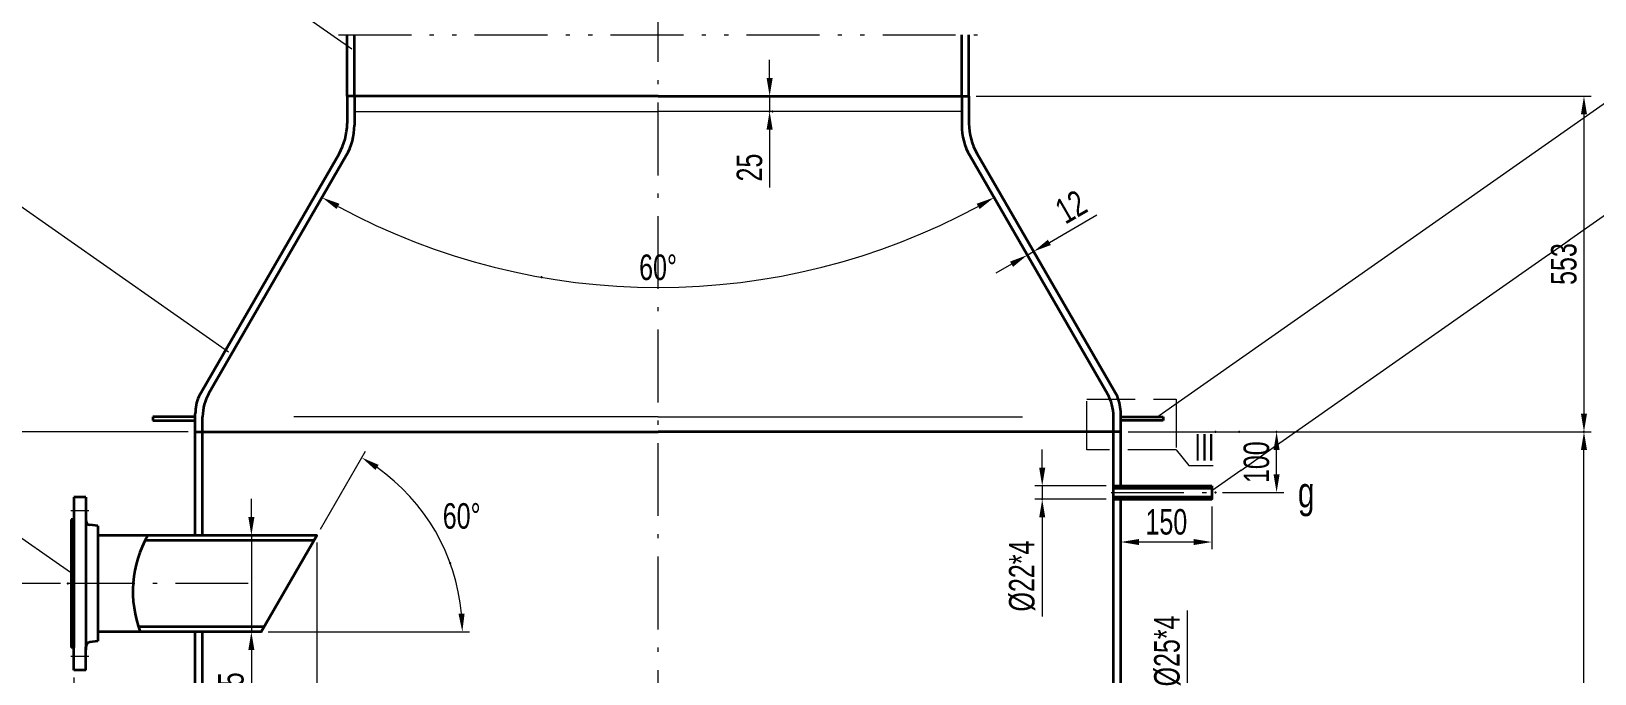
# Model space of a CAD drawing. Header units: millimetres. Extents: x 3739 to 16354, y -2005 to 15830.
# Drawn here: x 5807 to 8381, y 4074 to 5133 of the extents above; entities that cross this region are included whole.
import ezdxf

# ---------------------------------------------------------------- set-up
doc = ezdxf.new("R2010")
doc.units = ezdxf.units.MM
doc.header["$LTSCALE"] = 10
for name, pattern in [('ACAD_ISO02W100', [11, 8, -3]), ('ACAD_ISO10W100', [18.7, 12, -3, 0.7, -3]), ('ACAD_ISO12W100', [22.4, 12, -3, 0.7, -3, 0.7, -3])]:
    doc.linetypes.add(name, pattern=pattern)
for name, color, linetype, lineweight in [('中心线', 1, 'ACAD_ISO10W100', 18), ('双点划线', 3, 'ACAD_ISO12W100', 18), ('实线层', 2, 'Continuous', 35), ('文本', 7, 'Continuous', 18), ('标注', 7, 'Continuous', 18), ('虚线', 6, 'ACAD_ISO02W100', 18)]:
    doc.layers.add(name, color=color, linetype=linetype, lineweight=lineweight)
doc.styles.add('HGCAD', font='HGCAD.SHX', dxfattribs={"width": 0.75, "bigfont": 'HZTXT.SHX'})
doc.dimstyles.new('HGCAD$0', dxfattribs={"dimtxt": 3.5, "dimasz": 2.5, "dimexe": 1, "dimexo": 1, "dimgap": 1, "dimtad": 1, "dimdec": 1, "dimdsep": 46, "dimtxsty": 'HGCAD', "dimcen": 0, "dimclrd": 130, "dimclre": 130, "dimclrt": 3, "dimadec": 1, "dimazin": 0, "dimtfac": 0.714286, "dimtmove": 0, "dimatfit": 1, "dimfxl": 0, "dimtzin": 0, "dimlwd": -1, "dimlwe": -1, "dimarcsym": 0})
doc.dimstyles.new('HGCAD$2', dxfattribs={"dimtxt": 3.5, "dimasz": 2.5, "dimexe": 1, "dimexo": 1, "dimgap": 1, "dimtad": 2, "dimtih": 1, "dimdec": 1, "dimdsep": 46, "dimtxsty": 'HGCAD', "dimcen": 0, "dimclrd": 130, "dimclre": 130, "dimclrt": 3, "dimadec": 0, "dimazin": 0, "dimtfac": 0.714286, "dimtmove": 0, "dimatfit": 1, "dimfxl": 0, "dimtzin": 0, "dimlwd": -1, "dimlwe": -1, "dimarcsym": 0})

# ---------------------------------------------------------------- blocks, each defined once
blk = doc.blocks.new('*D10')
at = {"color": 0, "ltscale": 15}
for p in [(7027.2, 5025.9), (7022.4, 5000.9), (7027.2, 5000.9)]:
    blk.add_point(p, dxfattribs=at)
at = {"layer": '标注', "color": 130, "ltscale": 15}
for p, q in [((7022.4, 5055.9), (7022.4, 5085.9)), ((7015.2, 5025.9), (7010.4, 5025.9)), ((7022.4, 5025.9), (7022.4, 5000.9)), ((7015.2, 5000.9), (7010.4, 5000.9)), ((7022.4, 4970.9), (7022.4, 4875.7))]:
    blk.add_line(p, q, dxfattribs=at)
for points in [[(7017.4, 5055.9), (7027.4, 5055.9), (7022.4, 5025.9)], [(7017.4, 4970.9), (7027.4, 4970.9), (7022.4, 5000.9)]]:
    blk.add_solid(points, dxfattribs=at)
at = {"layer": '标注', "color": 3, "ltscale": 15, "insert": (6989.4, 4908.3), "char_height": 42, "attachment_point": 5, "rotation": 90, "style": 'HGCAD', "bg_fill": 3, "box_fill_scale": 1.1, "bg_fill_color": 256, "bg_fill_true_color": 13158600, "bg_fill_transparency": 3027}
blk.add_mtext('25', dxfattribs=at)
blk = doc.blocks.new('*D7')
at = {"color": 0, "ltscale": 15}
for p in [(7446.7, 4764.1), (7457.1, 4770.1), (7457.1, 4770.1)]:
    blk.add_point(p, dxfattribs=at)
at = {"layer": '标注', "color": 130, "ltscale": 15}
for p, q in [((7483.1, 4785.1), (7561.3, 4830.2)), ((7446.7, 4764.1), (7457.1, 4770.1)), ((7420.8, 4749.1), (7394.8, 4734.1))]:
    blk.add_line(p, q, dxfattribs=at)
for points in [[(7480.6, 4789.4), (7485.6, 4780.7), (7457.1, 4770.1)], [(7418.3, 4753.4), (7423.3, 4744.7), (7446.7, 4764.1)]]:
    blk.add_solid(points, dxfattribs=at)
at = {"layer": '标注', "color": 3, "ltscale": 15, "insert": (7518.7, 4843.7), "char_height": 42, "attachment_point": 5, "rotation": 30, "style": 'HGCAD', "bg_fill": 3, "box_fill_scale": 1.1, "bg_fill_color": 256, "bg_fill_true_color": 13158600, "bg_fill_transparency": 3822}
blk.add_mtext('12', dxfattribs=at)
blk = doc.blocks.new('*D8')
at = {"color": 0, "ltscale": 15}
for p in [(7350.7, 5025.9), (7600.7, 4472.9), (8363.4, 4472.9)]:
    blk.add_point(p, dxfattribs=at)
at = {"layer": '标注', "color": 130, "ltscale": 15}
for p, q in [((7362.7, 5025.9), (8375.4, 5025.9)), ((8363.4, 4995.9), (8363.4, 4502.9)), ((7612.7, 4472.9), (8375.4, 4472.9))]:
    blk.add_line(p, q, dxfattribs=at)
for points in [[(8358.4, 4995.9), (8368.4, 4995.9), (8363.4, 5025.9)], [(8358.4, 4502.9), (8368.4, 4502.9), (8363.4, 4472.9)]]:
    blk.add_solid(points, dxfattribs=at)
at = {"layer": '标注', "color": 3, "ltscale": 15, "insert": (8330.4, 4749.4), "char_height": 42, "attachment_point": 5, "rotation": 90, "style": 'HGCAD', "bg_fill": 3, "box_fill_scale": 1.1, "bg_fill_color": 256, "bg_fill_true_color": 13158600, "bg_fill_transparency": 3867}
blk.add_mtext('553', dxfattribs=at)
blk = doc.blocks.new('*D9')
at = {"color": 0, "ltscale": 15}
for p in [(6325.3, 4928), (7352.1, 4928), (6646.6, 4727.6), (6098.6, 4535.3), (7578.8, 4535.3)]:
    blk.add_point(p, dxfattribs=at)
at = {"layer": '标注', "color": 130, "ltscale": 15}
blk.add_arc((6838.7, 5817.2), 1106.4, 241.5536, 298.4464, dxfattribs=at)
for points in [[(6309.2, 4840), (6314.1, 4848.7), (6285.5, 4859)], [(7363.3, 4848.7), (7368.2, 4840), (7391.9, 4859)]]:
    blk.add_solid(points, dxfattribs=at)
at = {"layer": '标注', "color": 3, "ltscale": 15, "insert": (6838.7, 4743.8), "char_height": 42, "attachment_point": 5, "style": 'HGCAD', "bg_fill": 3, "box_fill_scale": 1.1, "bg_fill_color": 256, "bg_fill_true_color": 13158600, "bg_fill_transparency": 677}
blk.add_mtext('60%%D', dxfattribs=at)
blk = doc.blocks.new('*D65')
at = {"color": 0, "ltscale": 15}
for p in [(7710.3, 3985.4), (7710.9, 3985.4), (7710.9, 3960.4)]:
    blk.add_point(p, dxfattribs=at)
at = {"layer": '标注', "color": 130, "ltscale": 15}
for p, q in [((7710.3, 4015.4), (7710.3, 4178.4)), ((7698.9, 3985.4), (7698.3, 3985.4)), ((7710.3, 3960.4), (7710.3, 3985.4)), ((7698.9, 3960.4), (7698.3, 3960.4)), ((7710.3, 3930.4), (7710.3, 3900.4))]:
    blk.add_line(p, q, dxfattribs=at)
for points in [[(7705.3, 4015.4), (7715.3, 4015.4), (7710.3, 3985.4)], [(7705.3, 3930.4), (7715.3, 3930.4), (7710.3, 3960.4)]]:
    blk.add_solid(points, dxfattribs=at)
at = {"layer": '标注', "color": 3, "ltscale": 15, "insert": (7677.3, 4111.9), "char_height": 42, "attachment_point": 5, "rotation": 90, "style": 'HGCAD', "bg_fill": 3, "box_fill_scale": 1.1, "bg_fill_color": 256, "bg_fill_true_color": 13158600, "bg_fill_transparency": 3177}
blk.add_mtext('%%C25*4', dxfattribs=at)
blk = doc.blocks.new('*D72')
at = {"color": 0, "ltscale": 15}
for p in [(7795.4, 4472.9), (8363.4, 4472.9), (8148.3, 2772.9)]:
    blk.add_point(p, dxfattribs=at)
at = {"layer": '标注', "color": 130, "ltscale": 15}
for p, q in [((7807.4, 4472.9), (8375.4, 4472.9)), ((8363.4, 2802.9), (8363.4, 4442.9)), ((8160.3, 2772.9), (8375.4, 2772.9))]:
    blk.add_line(p, q, dxfattribs=at)
for points in [[(8358.4, 4442.9), (8368.4, 4442.9), (8363.4, 4472.9)], [(8358.4, 2802.9), (8368.4, 2802.9), (8363.4, 2772.9)]]:
    blk.add_solid(points, dxfattribs=at)
at = {"layer": '标注', "color": 3, "ltscale": 15, "insert": (8330.4, 3622.9), "char_height": 42, "attachment_point": 5, "rotation": 90, "style": 'HGCAD', "bg_fill": 3, "box_fill_scale": 1.1, "bg_fill_color": 256, "bg_fill_true_color": 13158600, "bg_fill_transparency": 1442}
blk.add_mtext('1700', dxfattribs=at)
blk = doc.blocks.new('*D73')
at = {"color": 0, "ltscale": 15}
for p in [(7376.7, 5351.9), (8375.4, 2772.9), (8550.3, 2772.9)]:
    blk.add_point(p, dxfattribs=at)
at = {"layer": '标注', "color": 130, "ltscale": 15}
for p, q in [((7388.7, 5351.9), (8562.3, 5351.9)), ((8550.3, 5321.9), (8550.3, 2802.9)), ((8387.4, 2772.9), (8562.3, 2772.9))]:
    blk.add_line(p, q, dxfattribs=at)
for points in [[(8545.3, 5321.9), (8555.3, 5321.9), (8550.3, 5351.9)], [(8545.3, 2802.9), (8555.3, 2802.9), (8550.3, 2772.9)]]:
    blk.add_solid(points, dxfattribs=at)
at = {"layer": '标注', "color": 3, "ltscale": 15, "insert": (8517.3, 4062.4), "char_height": 42, "attachment_point": 5, "rotation": 90, "style": 'HGCAD', "bg_fill": 3, "box_fill_scale": 1.1, "bg_fill_color": 256, "bg_fill_true_color": 13158600, "bg_fill_transparency": 1457}
blk.add_mtext('3200', dxfattribs=at)
blk = doc.blocks.new('*D77')
at = {"color": 0, "ltscale": 15}
for p in [(7756.4, 4472.9), (7756.4, 4372.9)]:
    blk.add_point(p, dxfattribs=at)
at = {"layer": '标注', "color": 130, "ltscale": 15}
for p, q in [((7768.4, 4472.9), (7869.2, 4472.9)), ((7857.2, 4402.9), (7857.2, 4442.9)), ((7768.4, 4372.9), (7869.2, 4372.9))]:
    blk.add_line(p, q, dxfattribs=at)
for points in [[(7852.2, 4442.9), (7862.2, 4442.9), (7857.2, 4472.9)], [(7852.2, 4402.9), (7862.2, 4402.9), (7857.2, 4372.9)]]:
    blk.add_solid(points, dxfattribs=at)
at = {"layer": '标注', "color": 3, "ltscale": 15, "insert": (7824.2, 4422.9), "char_height": 42, "attachment_point": 5, "rotation": 90, "style": 'HGCAD', "bg_fill": 3, "box_fill_scale": 1.1, "bg_fill_color": 256, "bg_fill_true_color": 13158600, "bg_fill_transparency": 1507}
blk.add_mtext('100', dxfattribs=at)
at = {"color": 0, "ltscale": 15}
blk.add_point((7857.2, 4472.9), dxfattribs=at)
blk = doc.blocks.new('*D78')
at = {"color": 0, "ltscale": 15}
for p in [(7600.7, 4361.9), (7750.7, 4361.9), (7600.7, 4291.4)]:
    blk.add_point(p, dxfattribs=at)
at = {"layer": '标注', "color": 130, "ltscale": 15}
for p, q in [((7600.7, 4349.9), (7600.7, 4279.4)), ((7750.7, 4349.9), (7750.7, 4279.4)), ((7720.7, 4291.4), (7630.7, 4291.4))]:
    blk.add_line(p, q, dxfattribs=at)
for points in [[(7630.7, 4296.4), (7630.7, 4286.4), (7600.7, 4291.4)], [(7720.7, 4296.4), (7720.7, 4286.4), (7750.7, 4291.4)]]:
    blk.add_solid(points, dxfattribs=at)
at = {"layer": '标注', "color": 3, "ltscale": 15, "insert": (7675.7, 4324.4), "char_height": 42, "attachment_point": 5, "style": 'HGCAD', "bg_fill": 3, "box_fill_scale": 1.1, "bg_fill_color": 256, "bg_fill_true_color": 13158600, "bg_fill_transparency": 1517}
blk.add_mtext('150', dxfattribs=at)
blk = doc.blocks.new('*D79')
at = {"color": 0, "ltscale": 15}
for p in [(7588.7, 4383.9), (7471.3, 4361.9), (7588.7, 4361.9)]:
    blk.add_point(p, dxfattribs=at)
at = {"layer": '标注', "color": 130, "ltscale": 15}
for p, q in [((7471.3, 4413.9), (7471.3, 4443.9)), ((7576.7, 4383.9), (7459.3, 4383.9)), ((7471.3, 4383.9), (7471.3, 4361.9)), ((7576.7, 4361.9), (7459.3, 4361.9)), ((7471.3, 4331.9), (7471.3, 4168.8))]:
    blk.add_line(p, q, dxfattribs=at)
for points in [[(7466.3, 4413.9), (7476.3, 4413.9), (7471.3, 4383.9)], [(7466.3, 4331.9), (7476.3, 4331.9), (7471.3, 4361.9)]]:
    blk.add_solid(points, dxfattribs=at)
at = {"layer": '标注', "color": 3, "ltscale": 15, "insert": (7438.3, 4235.3), "char_height": 42, "attachment_point": 5, "rotation": 90, "style": 'HGCAD', "bg_fill": 3, "box_fill_scale": 1.1, "bg_fill_color": 256, "bg_fill_true_color": 13158600, "bg_fill_transparency": 1527}
blk.add_mtext('%%C22*4', dxfattribs=at)
blk = doc.blocks.new('*D120')
at = {"color": 0, "ltscale": 15}
for p in [(6276.7, 4302.4), (6496.4, 4256.8), (5916.2, 4143.4), (6184.9, 4143.4), (6184.9, 4143.4)]:
    blk.add_point(p, dxfattribs=at)
at = {"layer": '标注', "color": 130, "ltscale": 15}
for p, q in [((6282.7, 4312.8), (6356.7, 4440.9)), ((6196.9, 4143.4), (6528.4, 4143.4))]:
    blk.add_line(p, q, dxfattribs=at)
blk.add_arc((6184.9, 4143.4), 331.5, 5.1865, 54.8135, dxfattribs=at)
for points in [[(6373.3, 4410.1), (6378.6, 4418.5), (6350.7, 4430.5)], [(6520.1, 4173.6), (6510.1, 4173.1), (6516.4, 4143.4)]]:
    blk.add_solid(points, dxfattribs=at)
at = {"layer": '标注', "color": 3, "ltscale": 15, "insert": (6515.3, 4334.1), "char_height": 42, "attachment_point": 5, "style": 'HGCAD', "bg_fill": 3, "box_fill_scale": 1.1, "bg_fill_color": 256, "bg_fill_true_color": 13158600, "bg_fill_transparency": 1957}
blk.add_mtext('60°', dxfattribs=at)
blk = doc.blocks.new('*D121')
at = {"color": 0, "ltscale": 15}
for p in [(6157.1, 4302.4), (6157.1, 4143.4), (6169, 4143.4)]:
    blk.add_point(p, dxfattribs=at)
at = {"layer": '标注', "color": 130, "ltscale": 15}
for p, q in [((6169, 4332.4), (6169, 4362.4)), ((6169, 4302.4), (6169, 4143.4)), ((6169.1, 4302.4), (6181, 4302.4)), ((6169.1, 4143.4), (6181, 4143.4)), ((6169, 4113.4), (6169, 3895.8))]:
    blk.add_line(p, q, dxfattribs=at)
for points in [[(6164, 4332.4), (6174, 4332.4), (6169, 4302.4)], [(6164, 4113.4), (6174, 4113.4), (6169, 4143.4)]]:
    blk.add_solid(points, dxfattribs=at)
at = {"layer": '标注', "color": 3, "ltscale": 15, "insert": (6136, 3989.6), "char_height": 42, "attachment_point": 5, "rotation": 90, "style": 'HGCAD', "bg_fill": 3, "box_fill_scale": 1.1, "bg_fill_color": 256, "bg_fill_true_color": 13158600, "bg_fill_transparency": 2007}
blk.add_mtext('%%C159*6.5', dxfattribs=at)
blk = doc.blocks.new('*D122')
at = {"layer": 'Defpoints', "color": 0, "ltscale": 15}
for p in [(5876.7, 4080.4), (6076.7, 3953.6), (6076.7, 3953.6)]:
    blk.add_point(p, dxfattribs=at)
at = {"layer": '标注', "color": 130, "ltscale": 15}
for p, q in [((5876.7, 4068.4), (5876.7, 3941.6)), ((5906.7, 3953.6), (6046.7, 3953.6))]:
    blk.add_line(p, q, dxfattribs=at)
for points in [[(5906.7, 3958.6), (5906.7, 3948.6), (5876.7, 3953.6)], [(6046.7, 3958.6), (6046.7, 3948.6), (6076.7, 3953.6)]]:
    blk.add_solid(points, dxfattribs=at)
at = {"layer": '标注', "color": 3, "ltscale": 15, "insert": (5976.7, 3986.6), "char_height": 42, "attachment_point": 5, "style": 'HGCAD', "bg_fill": 3, "box_fill_scale": 1.1, "bg_fill_color": 256, "bg_fill_true_color": 13158600, "bg_fill_transparency": 72}
blk.add_mtext('200', dxfattribs=at)
blk = doc.blocks.new('*D129')
at = {"color": 0, "ltscale": 15}
for p in [(5745, 4472.9), (6076.7, 4472.9), (5866.7, 4222.9)]:
    blk.add_point(p, dxfattribs=at)
at = {"layer": '标注', "color": 130, "ltscale": 15}
for p, q in [((6064.7, 4472.9), (5733, 4472.9)), ((5745, 4252.9), (5745, 4442.9)), ((5854.7, 4222.9), (5733, 4222.9))]:
    blk.add_line(p, q, dxfattribs=at)
for points in [[(5740, 4442.9), (5750, 4442.9), (5745, 4472.9)], [(5740, 4252.9), (5750, 4252.9), (5745, 4222.9)]]:
    blk.add_solid(points, dxfattribs=at)
at = {"layer": '标注', "color": 3, "ltscale": 15, "insert": (5712, 4347.9), "char_height": 42, "attachment_point": 5, "rotation": 90, "style": 'HGCAD', "bg_fill": 3, "box_fill_scale": 1.1, "bg_fill_color": 256, "bg_fill_true_color": 13158600, "bg_fill_transparency": 2097}
blk.add_mtext('250', dxfattribs=at)
blk = doc.blocks.new('*D136')
at = {"color": 0, "ltscale": 15}
for p in [(6981.2, 13030.9), (7721.2, 57.9), (8936.5, 57.9)]:
    blk.add_point(p, dxfattribs=at)
at = {"layer": '标注', "color": 130, "ltscale": 15}
for p, q in [((6993.2, 13030.9), (8948.5, 13030.9)), ((8936.5, 13000.9), (8936.5, 87.9)), ((7733.2, 57.9), (8948.5, 57.9))]:
    blk.add_line(p, q, dxfattribs=at)
for points in [[(8931.5, 13000.9), (8941.5, 13000.9), (8936.5, 13030.9)], [(8931.5, 87.9), (8941.5, 87.9), (8936.5, 57.9)]]:
    blk.add_solid(points, dxfattribs=at)
at = {"layer": '标注', "color": 3, "ltscale": 15, "insert": (8903.5, 6544.4), "char_height": 42, "attachment_point": 5, "rotation": 90, "style": 'HGCAD', "bg_fill": 3, "box_fill_scale": 1.1, "bg_fill_color": 256, "bg_fill_true_color": 13158600, "bg_fill_transparency": 2192}
blk.add_mtext('19210', dxfattribs=at)

msp = doc.modelspace()

# ---------------------------------------------------------------- linework, layer by layer
at = {"layer": '中心线', "ltscale": 5}
for p, q in [((6338.71, 5000.87), (6838.71, 5000.87)), ((7338.71, 5000.87), (6838.71, 5000.87)), ((6838.71, 4497.87), (6088.71, 4497.87)), ((6838.71, 4497.87), (7588.71, 4497.87))]:
    msp.add_line(p, q, dxfattribs=at)
at = {"layer": '中心线'}
msp.add_line((7584.75, 4372.87), (7756.44, 4372.87), dxfattribs=at)
at = {"layer": '中心线', "color": 1, "linetype": 'ACAD_ISO10W100'}
for p, q in [((5901.21, 4342.87), (5871.71, 4342.87)), ((6163.89, 4222.87), (5866.71, 4222.87)), ((5901.21, 4102.87), (5871.71, 4102.87))]:
    msp.add_line(p, q, dxfattribs=at)
at = {"layer": '双点划线'}
msp.add_line((6312.58, 5126.89), (7364.84, 5126.89), dxfattribs=at)
at = {"layer": '实线层'}
for p, q in [((6326.71, 5025.87), (6326.71, 5126.89)), ((6338.71, 5025.87), (6338.71, 5126.89)), ((6076.71, 4497.87), (6006.71, 4497.87)), ((6006.71, 4497.87), (6006.71, 4491.87)), ((6006.71, 4491.87), (6076.71, 4491.87)), ((6076.71, 4472.87), (6838.71, 4472.87)), ((6076.71, 4302.37), (6076.71, 4472.87)), ((6088.71, 4302.37), (6088.71, 4472.87)), ((7600.71, 4472.87), (6838.71, 4472.87)), ((7588.71, 2772.87), (7588.71, 4472.87)), ((7600.71, 4383.87), (7600.71, 4472.87)), ((7588.71, 4383.87), (7750.71, 4383.87)), ((7588.71, 4379.87), (7750.71, 4379.87)), ((7750.71, 4383.87), (7750.71, 4361.87)), ((5896.21, 4365.37), (5876.71, 4365.37)), ((5876.71, 4365.37), (5876.71, 4117.37)), ((5896.21, 4365.37), (5896.21, 4113.87)), ((7588.71, 4365.87), (7750.71, 4365.87)), ((7588.71, 4361.87), (7750.71, 4361.87)), ((7600.71, 3985.37), (7600.71, 4361.87)), ((5876.71, 4328.37), (5872.21, 4328.37)), ((5872.21, 4328.37), (5872.21, 4117.37)), ((5916.21, 4317.91), (5903.24, 4319.51)), ((5916.21, 4317.91), (5916.21, 4127.82)), ((6276.71, 4302.37), (5916.21, 4302.37)), ((6276.71, 4302.37), (6184.91, 4143.37)), ((6271.8, 4293.87), (5993.84, 4293.87)), ((6189.82, 4151.87), (5982.76, 4151.87)), ((5916.21, 4127.82), (5903.24, 4126.23)), ((6184.91, 4143.37), (5916.21, 4143.37)), ((6076.71, 3617.37), (6076.71, 4143.37)), ((6088.71, 2770.87), (6088.71, 4143.37)), ((5876.71, 4117.37), (5872.21, 4117.37)), ((5876.71, 4080.37), (5876.71, 4117.37)), ((5896.21, 4080.37), (5896.21, 4118.29)), ((5896.21, 4080.37), (5876.71, 4080.37))]:
    msp.add_line(p, q, dxfattribs=at)
at = {"layer": '实线层', "ltscale": 5}
for p, q in [((6838.71, 5025.87), (6326.71, 5025.87)), ((6326.71, 5025.87), (6326.71, 4981.16)), ((6338.71, 5025.87), (6338.71, 4977.97)), ((6838.71, 5025.87), (7350.71, 5025.87)), ((7338.71, 5025.87), (7338.71, 4977.97)), ((7350.71, 5025.87), (7350.71, 4981.16)), ((6313.31, 4931.16), (6082.25, 4530.93)), ((6325.31, 4927.97), (6098.61, 4535.31)), ((7352.11, 4927.97), (7578.81, 4535.31)), ((7364.11, 4931.16), (7595.18, 4530.93)), ((6076.71, 4472.87), (6076.71, 4502.52)), ((6088.71, 4472.87), (6088.71, 4497.87)), ((7588.71, 4472.87), (7588.71, 4497.87)), ((7600.71, 4472.87), (7600.71, 4502.52))]:
    msp.add_line(p, q, dxfattribs=at)
for centre, radius, start, end in [((6226.71, 4981.16), 100, 330, 0), ((6238.71, 4977.97), 100, 330, 0), ((7438.71, 4977.97), 100, 180, 210), ((7450.71, 4981.16), 100, 180, 210), ((6164.45, 4497.87), 75.74, 149.62389, 180), ((7512.97, 4497.87), 75.74, 0, 30.37611), ((6152.45, 4502.52), 75.74, 157.96186, 180), ((7524.97, 4502.52), 75.74, 0, 22.03814)]:
    msp.add_arc(centre, radius, start, end, dxfattribs=at)
at = {"layer": '实线层'}
for centre, radius, start, end in [((5904.21, 4327.45), 8, 180, 262.99998), ((6164.94, 4209.09), 190.95, 150.75817, 200.13186), ((5904.21, 4118.29), 8, 97.00002, 180)]:
    msp.add_arc(centre, radius, start, end, dxfattribs=at)
at = {"layer": '标注', "ltscale": 15}
for p, q in [((6334.18, 5103.57), (5463.87, 5712.25)), ((7692.07, 4443.29), (7712.53, 4417.72)), ((7712.53, 4417.72), (7752.88, 4417.72))]:
    msp.add_line(p, q, dxfattribs=at)

# ---------------------------------------------------------------- dimensions: what is measured, and where the dimension line sits
dim = msp.add_linear_dim(base=(7710.31, 3985.37), p1=(7710.94, 3960.37), p2=(7710.94, 3985.37), angle=90, text='%%C25*4', dimstyle='HGCAD$0', override={"dimscale": 12, "dimtdec": 1}, dxfattribs=at)
dim.commit()
dim.dimension.update_dxf_attribs({"geometry": '*D65', "text_midpoint": (7677.31, 4111.89)})

# ---------------------------------------------------------------- next in the draw order: dimensions: what is measured, and where the dimension line sits
dim = msp.add_linear_dim(base=(7022.41, 5000.87), p1=(7027.17, 5025.87), p2=(7027.17, 5000.87), angle=90, dimstyle='HGCAD$0', override={"dimscale": 12, "dimtdec": 1}, dxfattribs=at)
dim.commit()
dim.dimension.update_dxf_attribs({"geometry": '*D10', "text_midpoint": (6989.41, 4908.27)})
dim = msp.add_aligned_dim(p1=(7446.74, 4764.06), p2=(7457.12, 4770.05), distance=0, dimstyle='HGCAD$0', override={"dimscale": 12, "dimtdec": 1}, dxfattribs=at)
dim.commit()
dim.dimension.update_dxf_attribs({"geometry": '*D7', "text_midpoint": (7518.71, 4843.72)})
dim = msp.add_angular_dim_2l(base=(6496.44, 4256.76), line1=((6184.91, 4143.37), (5916.21, 4143.37)), line2=((6276.71, 4302.37), (6184.91, 4143.37)), dimstyle='HGCAD$2', override={"dimscale": 12}, dxfattribs=at)
dim.commit()
dim.dimension.update_dxf_attribs({"geometry": '*D120', "text_midpoint": (6515.3, 4334.12)})
dim = msp.add_linear_dim(base=(6076.71, 3953.58), p1=(5876.71, 4080.37), p2=(6076.71, 3953.58), dimstyle='HGCAD$0', override={"dimscale": 12}, dxfattribs=at)
dim.commit()
dim.dimension.update_dxf_attribs({"geometry": '*D122', "text_midpoint": (5976.71, 3986.58)})

# ---------------------------------------------------------------- next in the draw order: linework, layer by layer
at = {"layer": '标注', "color": 130, "ltscale": 15}
msp.add_line((6276.71, 4290.37), (6276.71, 3821.43), dxfattribs=at)

# ---------------------------------------------------------------- next in the draw order: dimensions: what is measured, and where the dimension line sits
at = {"layer": '标注', "ltscale": 15}
for base, p1, p2, override, picture, middle in [((8363.35, 4472.87), (7350.71, 5025.87), (7600.71, 4472.87), {"dimscale": 12, "dimtdec": 1}, '*D8', (8330.35, 4749.37)), ((5744.98, 4472.87), (5866.71, 4222.87), (6076.71, 4472.87), {"dimscale": 12}, '*D129', (5711.98, 4347.87))]:
    dim = msp.add_linear_dim(base=base, p1=p1, p2=p2, angle=90, dimstyle='HGCAD$0', override=override, dxfattribs=at)
    dim.commit()
    dim.dimension.update_dxf_attribs({"geometry": picture, "text_midpoint": middle})
dim = msp.add_linear_dim(base=(6169.03, 4143.37), p1=(6157.07, 4302.37), p2=(6157.07, 4143.37), angle=90, text='%%C159*6.5', dimstyle='HGCAD$0', override={"dimscale": 12}, dxfattribs=at)
dim.commit()
dim.dimension.update_dxf_attribs({"geometry": '*D121', "text_midpoint": (6136.03, 3989.59)})

# ---------------------------------------------------------------- next in the draw order: linework, layer by layer
at = {"layer": '实线层'}
for p, q in [((7338.71, 5025.87), (7338.71, 5126.89)), ((7350.71, 5025.87), (7350.71, 5126.89)), ((7600.71, 4497.87), (7670.71, 4497.87)), ((7670.71, 4491.87), (7600.71, 4491.87)), ((7670.71, 4497.87), (7670.71, 4491.87))]:
    msp.add_line(p, q, dxfattribs=at)
at = {"layer": '文本', "ltscale": 15}
msp.add_line((5897, 4222.87), (5896.21, 4223.42), dxfattribs=at)
at = {"layer": '标注', "ltscale": 15}
msp.add_line((5876.71, 4237.08), (5463.87, 4526.16), dxfattribs=at)

# ---------------------------------------------------------------- next in the draw order: texts
at = {"layer": '标注', "ltscale": 15, "insert": (7719.67, 4470.54), "char_height": 50, "width": 35.8266, "attachment_point": 1, "style": 'HGCAD'}
msp.add_mtext('Ⅲ', dxfattribs=at)

# ---------------------------------------------------------------- next in the draw order: dimensions: what is measured, and where the dimension line sits
at = {"layer": '标注', "ltscale": 15}
dim = msp.add_angular_dim_2l(base=(6646.59, 4727.6), line1=((7352.11, 4927.97), (7578.81, 4535.31)), line2=((6325.31, 4927.97), (6098.61, 4535.31)), text='60%%D', dimstyle='HGCAD$2', override={"dimscale": 12, "dimtad": 1, "dimtih": 0, "dimadec": 1, "dimtdec": 1}, dxfattribs=at)
dim.commit()
dim.dimension.update_dxf_attribs({"geometry": '*D9', "text_midpoint": (6838.71, 4743.79)})
dim = msp.add_linear_dim(base=(8363.35, 4472.87), p1=(8148.34, 2772.87), p2=(7795.43, 4472.87), angle=90, dimstyle='HGCAD$0', override={"dimscale": 12, "dimtdec": 1}, dxfattribs=at)
dim.commit()
dim.dimension.update_dxf_attribs({"geometry": '*D72', "text_midpoint": (8330.35, 3622.87)})

# ---------------------------------------------------------------- next in the draw order: linework, layer by layer
at = {"layer": '中心线'}
msp.add_line((6838.71, 33.49), (6838.71, 13056.9), dxfattribs=at)
at = {"layer": '标注', "ltscale": 15}
msp.add_line((6131.17, 4604.17), (5463.87, 5072.37), dxfattribs=at)
at = {"layer": '虚线'}
msp.add_lwpolyline([(7544.58, 4526.95), (7692.07, 4526.95), (7692.07, 4443.29), (7544.58, 4443.29)], close=True, dxfattribs=at)

# ---------------------------------------------------------------- next in the draw order: dimensions: what is measured, and where the dimension line sits
at = {"layer": '标注', "ltscale": 15}
dim = msp.add_linear_dim(base=(8550.33, 2772.87), p1=(7376.71, 5351.87), p2=(8375.35, 2772.87), angle=90, text='3200', dimstyle='HGCAD$0', override={"dimscale": 12, "dimtdec": 1}, dxfattribs=at)
dim.commit()
dim.dimension.update_dxf_attribs({"geometry": '*D73', "text_midpoint": (8517.33, 4062.37)})

# ---------------------------------------------------------------- next in the draw order: linework, layer by layer
msp.add_line((7658.12, 4495.78), (8632.99, 5179.93), dxfattribs=at)

# ---------------------------------------------------------------- next in the draw order: dimensions: what is measured, and where the dimension line sits
dim = msp.add_linear_dim(base=(7857.18, 4472.87), p1=(7756.44, 4372.87), p2=(7756.44, 4472.87), angle=90, dimstyle='HGCAD$0', override={"dimscale": 12, "dimtdec": 1}, dxfattribs=at)
dim.commit()
dim.dimension.update_dxf_attribs({"geometry": '*D77', "text_midpoint": (7824.18, 4422.87)})

# ---------------------------------------------------------------- next in the draw order: linework, layer by layer
msp.add_line((7750.71, 4376.12), (8632.99, 4995.44), dxfattribs=at)

# ---------------------------------------------------------------- next in the draw order: dimensions: what is measured, and where the dimension line sits
dim = msp.add_linear_dim(base=(7600.71, 4291.42), p1=(7750.71, 4361.87), p2=(7600.71, 4361.87), dimstyle='HGCAD$0', override={"dimscale": 12, "dimtdec": 1}, dxfattribs=at)
dim.commit()
dim.dimension.update_dxf_attribs({"geometry": '*D78', "text_midpoint": (7675.71, 4324.42)})

# ---------------------------------------------------------------- next in the draw order: dimensions: what is measured, and where the dimension line sits
dim = msp.add_linear_dim(base=(7471.27, 4361.87), p1=(7588.71, 4383.87), p2=(7588.71, 4361.87), angle=90, text='%%C22*4', dimstyle='HGCAD$0', override={"dimscale": 12, "dimtdec": 1}, dxfattribs=at)
dim.commit()
dim.dimension.update_dxf_attribs({"geometry": '*D79', "text_midpoint": (7438.27, 4235.35)})

# ---------------------------------------------------------------- next in the draw order: dimensions: what is measured, and where the dimension line sits
dim = msp.add_linear_dim(base=(8936.53, 57.87), p1=(6981.21, 13030.94), p2=(7721.21, 57.87), angle=90, text='19210', dimstyle='HGCAD$0', override={"dimscale": 12}, dxfattribs=at)
dim.commit()
dim.dimension.update_dxf_attribs({"geometry": '*D136', "text_midpoint": (8903.53, 6544.41)})

# ---------------------------------------------------------------- next in the draw order: texts
at = {"layer": '标注', "ltscale": 15, "insert": (7892.34, 4398.48), "char_height": 50, "width": 53.8522, "attachment_point": 1, "style": 'HGCAD'}
msp.add_mtext('g', dxfattribs=at)

doc.saveas('drawing.dxf')
